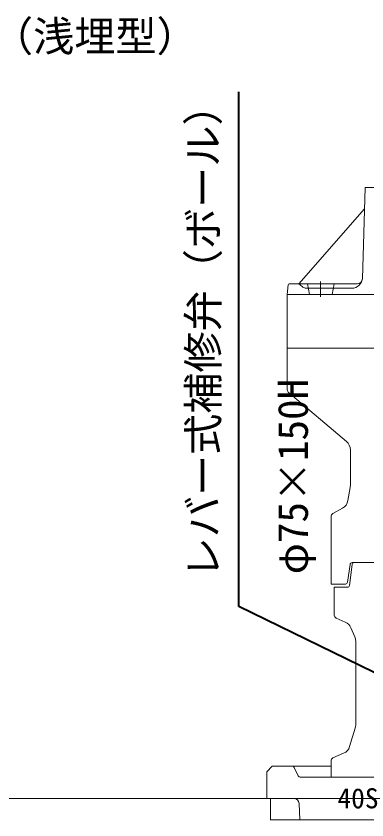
# Model space of a CAD drawing. Units: millimetres at full size, sheet at 1:20; details may follow other scales. Extents: x -5700 to 5714, y -3160 to 3160.
# Drawn here: x -2762 to -2435, y 1995 to 2744 of the extents above; entities that cross this region are included whole.
import ezdxf
from ezdxf.enums import TextEntityAlignment as Align

# ---------------------------------------------------------------- set-up
doc = ezdxf.new("R2010")
doc.units = ezdxf.units.MM
doc.header["$LTSCALE"] = 20
for name, color, linetype, lineweight in [('0-5_TEMP01', 3, 'Continuous', 18), ('0-7_躯体', 7, 'Continuous', 9), ('0-C_寸法', 1, 'Continuous', 40)]:
    doc.layers.add(name, color=color, linetype=linetype, lineweight=lineweight)
doc.layers.add('0-D_注釈', color=1, linetype='Continuous')
doc.styles.add('ＭＳ ゴシック', font='')
doc.styles.get('ＭＳ ゴシック').set_extended_font_data('MS Gothic')

msp = doc.modelspace()

# ---------------------------------------------------------------- linework, layer by layer
at = {"layer": '0-5_TEMP01'}
for p, q in [((-2478.12, 2496.73), (-2478.12, 2482.35)), ((-3458.13, 2014.53), (-325.44, 2014.53))]:
    msp.add_line(p, q, dxfattribs=at)
at = {"layer": '0-7_躯体'}
for p, q in [((-2436.12, 2584.52), (-2438.85, 2499.37)), ((-2436.12, 2584.52), (-1920.13, 2584.52)), ((-2498.13, 2494.53), (-2436.76, 2564.52)), ((-2508.21, 2493.62), (-2509.12, 2484.52)), ((-2507.22, 2494.53), (-2443.84, 2494.53)), ((-2497.31, 2493.87), (-2494.5, 2491.62)), ((-2491.37, 2490.52), (-2448.81, 2490.52)), ((-2490.13, 2494.53), (-2488.12, 2484.52)), ((-2465.13, 2494.53), (-2467.12, 2484.52)), ((-2509.12, 2484.52), (-2411.57, 2484.52)), ((-2509.12, 2484.52), (-2509.12, 2434.52)), ((-2509.12, 2434.52), (-2178.12, 2434.52)), ((-2509.12, 2434.52), (-2509.12, 2395.93)), ((-2508.05, 2393.62), (-2453.72, 2347.53)), ((-2450.12, 2339.84), (-2450.12, 2306.35)), ((-2450.26, 2304.71), (-2452.32, 2292.39)), ((-2457.47, 2285.2), (-2466.54, 2280.38)), ((-2468.13, 2277.72), (-2468.13, 2234.52)), ((-2468.13, 2234.52), (-2468.13, 2214.53)), ((-2450.37, 2232.81), (-2452.69, 2216.25)), ((-2450.9, 2213.27), (-2448.36, 2232.78)), ((-2448.39, 2234.52), (-2178.12, 2234.52)), ((-2178.12, 2234.52), (-2446.37, 2234.52)), ((-2468.13, 2214.53), (-2454.68, 2214.53)), ((-2465.13, 2211.53), (-2452.89, 2211.53)), ((-2465.13, 2211.53), (-2465.13, 2185.51)), ((-2463.31, 2182.74), (-2454.81, 2179.1)), ((-2449.55, 2173.85), (-2445.93, 2165.41)), ((-2445.12, 2161.47), (-2445.12, 2083.02)), ((-2450.79, 2062.93), (-2445.56, 2080.1)), ((-2466.33, 2052.31), (-2456.35, 2056.68)), ((-2468.13, 2049.57), (-2468.13, 2034.52)), ((-2528.12, 2039.53), (-2523.13, 2044.53)), ((-2523.13, 2044.53), (-2503.12, 2044.53)), ((-2503.12, 2044.53), (-2468.13, 2044.53)), ((-2498.68, 2035.63), (-2502.58, 2043.42)), ((-2528.12, 2039.53), (-2528.12, 2014.53)), ((-2496.89, 2034.52), (-2427.76, 2034.52)), ((-2468.13, 2034.52), (-2427.76, 2034.52)), ((-2528.12, 2014.53), (-2502.89, 2014.53)), ((-2524.68, 2014.53), (-2524.54, 1994.53)), ((-2497.89, 2009.78), (-2497.12, 1994.53)), ((-2524.54, 1994.53), (-2178.12, 1994.53))]:
    msp.add_line(p, q, dxfattribs=at)
for centre, radius, start, end in [((-2448.81, 2500.53), 10, 270, 358.172), ((-2443.84, 2499.52), 5, 270, 358.172), ((-2507.22, 2493.53), 1, 90, 174.289), ((-2499.18, 2491.53), 3, 51.34, 90), ((-2491.37, 2495.53), 5, 231.34, 270), ((-2506.12, 2395.93), 3, 180, 230.195), ((-2460.12, 2339.84), 10, 0, 50.194), ((-2460.12, 2306.35), 10, 350.538, 0), ((-2462.18, 2294.03), 10, 298.072, 350.538), ((-2465.13, 2277.72), 3, 118.073, 180), ((-2448.39, 2232.53), 2, 90, 172.001), ((-2446.37, 2232.53), 2, 90, 172.569), ((-2454.68, 2216.53), 2, 270, 352.001), ((-2452.89, 2213.53), 2, 270, 352.569), ((-2462.13, 2185.51), 3, 180, 246.801), ((-2458.74, 2169.91), 10, 23.199, 66.801), ((-2455.12, 2161.47), 10, 0, 23.199), ((-2455.12, 2083.02), 10, 343.072, 0), ((-2460.36, 2065.84), 10, 293.629, 343.072), ((-2465.13, 2049.57), 3, 113.629, 180), ((-2504.36, 2042.53), 2, 26.565, 90), ((-2496.89, 2036.53), 2, 206.565, 270), ((-2502.89, 2009.52), 5, 2.862, 90)]:
    msp.add_arc(centre, radius, start, end, dxfattribs=at)
at = {"layer": '0-C_寸法'}
for p, q in [((-2554.16, 2193.65), (-2554.16, 2673.59)), ((-2332.62, 2085.53), (-2554.16, 2193.65))]:
    msp.add_line(p, q, dxfattribs=at)

# ---------------------------------------------------------------- texts
at = {"layer": '0-C_寸法', "style": 'ＭＳ ゴシック'}
msp.add_text('（浅埋型）', height=28.15, dxfattribs=at).set_placement((-2784.66, 2703.08), align=Align.BOTTOM_LEFT)
for s, p in [('レバー式補修弁（ボール）', (-2565.02, 2219.89)), ('φ75×150H', (-2481.27, 2223.65))]:
    msp.add_text(s, height=28.15, rotation=90, dxfattribs=at).set_placement(p, align=Align.BOTTOM_LEFT)
at = {"layer": '0-D_注釈', "style": 'ＭＳ ゴシック'}
msp.add_text('40S', height=18.77, dxfattribs=at).set_placement((-2462.11, 1999.69), align=Align.BOTTOM_LEFT)

doc.saveas('drawing.dxf')
